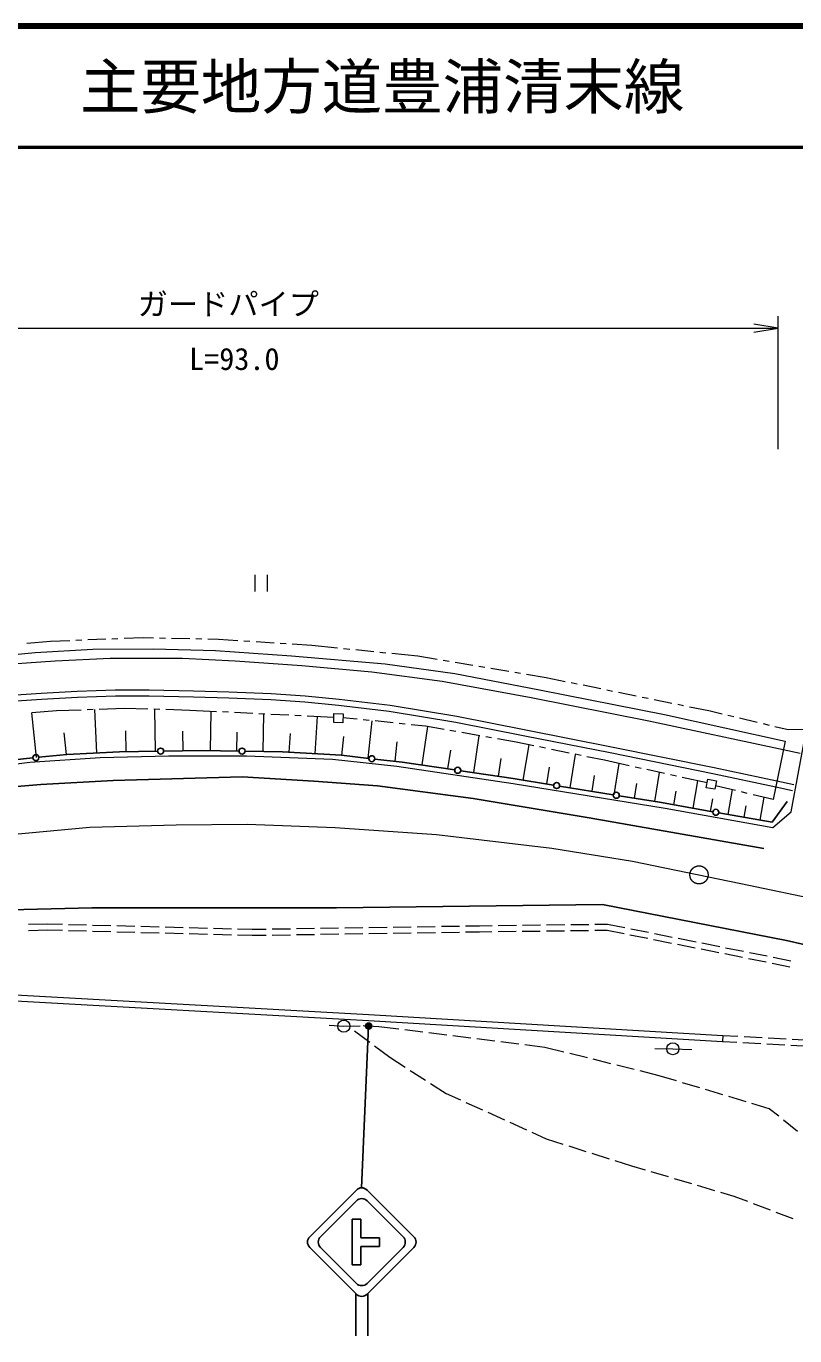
# Model space of a CAD drawing. Units: millimetres, scale not verified. Extents: x 40000 to 680000, y 20000 to 380000.
# Drawn here: x 212278 to 275880, y 271624 to 380000 of the extents above; entities that cross this region are included whole.
import ezdxf
from ezdxf.enums import TextEntityAlignment as Align

# ---------------------------------------------------------------- set-up
doc = ezdxf.new("R2010")
doc.units = ezdxf.units.MM
doc.header["$LTSCALE"] = 1000
doc.header["$PDMODE"] = 32
doc.header["$PDSIZE"] = 500
doc.linetypes.add('CHAIN', pattern=[18.5, 12, -1.5, 3.5, -1.5])
for name, color, linetype, lineweight in [('M-BMK', 2, 'CHAIN', 13), ('M-STR-HTXT', 7, 'Continuous', 13), ('M-STR-STRC', 7, 'Continuous', 25), ('M-TTL', 2, 'Continuous', 140), ('M-TTL-LINE', 7, 'Continuous', 50), ('M-WORK', 1, 'Continuous', 13)]:
    doc.layers.add(name, color=color, linetype=linetype, lineweight=lineweight)
doc.layers.add('M-TTL-TXT', color=7, linetype='Continuous')
doc.styles.add('ＭＳ ゴシック', font='')
doc.styles.get('ＭＳ ゴシック').set_extended_font_data('MS Gothic')

# ---------------------------------------------------------------- blocks, each defined once
blk = doc.blocks.new('open_arrow')
at = {"color": 0, "linetype": 'Continuous', "lineweight": -2}
blk.add_lwpolyline([(7.5, 1.25), (0, 0), (7.5, -1.25)], dxfattribs=at)

msp = doc.modelspace()

# ---------------------------------------------------------------- linework, layer by layer
at = {"layer": 'M-BMK'}
for p, q in [((211311, 313149), (217545, 313709)), ((217545, 313709), (224685, 313922)), ((224685, 313922), (230572, 313975)), ((230572, 313975), (237845, 313682)), ((237845, 313682), (246237, 313096)), ((246237, 313096), (255774, 311977)), ((255774, 311977), (262461, 310911)), ((262461, 310911), (271413, 309046)), ((271413, 309046), (282708, 306702))]:
    msp.add_line(p, q, dxfattribs=at)
msp.add_circle((267953, 309767), 750, dxfattribs=at)
at = {"layer": 'M-STR-HTXT'}
for p, q in [((274500, 345000), (274500, 356000)), ((184619, 355000), (274500, 355000))]:
    msp.add_line(p, q, dxfattribs=at)
at = {"layer": 'M-STR-STRC'}
for p, q in [((213327, 319502), (215636, 319743)), ((215636, 319743), (220005, 319956)), ((220005, 319956), (223152, 320005)), ((223652, 320013), (226799, 320063)), ((226799, 320063), (229892, 320013)), ((230392, 320005), (233485, 319956)), ((233485, 319956), (238361, 319663)), ((210521, 319210), (212830, 319451)), ((238361, 319663), (240630, 319411)), ((241127, 319356), (243396, 319104)), ((243396, 319104), (247744, 318461)), ((213494, 317255), (219488, 317575)), ((219488, 317575), (230157, 317894)), ((230157, 317894), (236072, 317535)), ((248239, 318388), (252587, 317745)), ((252587, 317745), (255920, 317202)), ((209218, 316895), (213494, 317255)), ((236072, 317535), (241347, 317135)), ((241347, 317135), (249259, 316096)), ((256414, 317121), (260855, 316397)), ((249259, 316096), (258850, 314498)), ((261348, 316317), (264682, 315773)), ((264682, 315773), (269098, 314991)), ((274006, 314122), (275258, 315853)), ((258850, 314498), (273316, 311940)), ((269590, 314904), (274006, 314122)), ((190846, 306428), (217700, 307028)), ((217700, 307028), (237960, 307028)), ((237960, 307028), (259959, 307327)), ((259959, 307327), (275184, 304330)), ((275184, 304330), (286386, 301823)), ((240609, 297253), (240028, 283873)), ((239600, 283689), (235735, 279824)), ((240491, 283689), (244355, 279824)), ((236626, 279824), (239600, 282798)), ((240491, 282798), (243464, 279824)), ((239260, 281268), (239260, 277488)), ((239260, 281268), (239966, 281268)), ((239966, 279731), (239966, 281268)), ((241503, 279731), (239966, 279731)), ((241503, 279025), (241503, 279731)), ((235735, 278933), (239600, 275069)), ((236626, 278933), (239600, 275959)), ((241503, 279025), (239966, 279025)), ((239966, 279025), (239966, 277488)), ((244355, 278933), (240491, 275069)), ((240491, 275959), (243464, 278933)), ((239260, 277488), (239966, 277488)), ((239545, 275124), (239545, 271624)), ((240545, 275124), (240545, 271624))]:
    msp.add_line(p, q, dxfattribs=at)
for centre, radius in [((213079, 319477), 250), ((223402, 320009), 250), ((230142, 320009), 250), ((240878, 319383), 250), ((247991, 318424), 250), ((256167, 317161), 250), ((261102, 316357), 250), ((269344, 314948), 250), ((240609, 297253), 250), ((240609, 297253), 200), ((240609, 297253), 150), ((240609, 297253), 100), ((240609, 297253), 50), ((240609, 297253), 20)]:
    msp.add_circle(centre, radius, dxfattribs=at)
for centre, start, end in [((240045, 283243), 45, 135), ((240045, 282352), 44.99985, 135), ((236181, 279379), 135, 225), ((237072, 279379), 135, 225.00005), ((243019, 279379), 315.00011, 44.99984), ((243910, 279379), 315, 45), ((240045, 276405), 225.00005, 315.00011), ((240045, 275514), 225, 315)]:
    msp.add_arc(centre, 630, start, end, dxfattribs=at)
msp.add_point((240609, 297253), dxfattribs=at)
at = {"layer": 'M-TTL'}
msp.add_line((680000, 380000), (40000, 380000), dxfattribs=at)
at = {"layer": 'M-TTL-LINE'}
msp.add_line((40000, 370000), (680000, 370000), dxfattribs=at)
at = {"layer": 'M-WORK'}
for p, q in [((231189, 334607), (231189, 333207)), ((232239, 333207), (232239, 334607)), ((212321, 328948), (214301, 329117)), ((213010, 328172), (217779, 328438)), ((214301, 329117), (215876, 329177)), ((216376, 329196), (216875, 329216)), ((217375, 329235), (218874, 329292)), ((217779, 328438), (222814, 328465)), ((219373, 329311), (219873, 329330)), ((220373, 329350), (221947, 329410)), ((221947, 329410), (222815, 329391)), ((222814, 328465), (227929, 328332)), ((223315, 329381), (223815, 329370)), ((224314, 329359), (225814, 329327)), ((226314, 329317), (226814, 329306)), ((227314, 329295), (228181, 329277)), ((228181, 329277), (229799, 329171)), ((230298, 329138), (230797, 329105)), ((231296, 329073), (232793, 328975)), ((233291, 328942), (233790, 328909)), ((234289, 328877), (235907, 328771)), ((235907, 328771), (238051, 328556)), ((238548, 328506), (239046, 328456)), ((239543, 328406), (241036, 328256)), ((209041, 327772), (213010, 328172)), ((211103, 327232), (214673, 327481)), ((214673, 327481), (219238, 327711)), ((219238, 327711), (225205, 327711)), ((225205, 327711), (229557, 327481)), ((227929, 328332), (234243, 327906)), ((229557, 327481), (235098, 327090)), ((234243, 327906), (241995, 327240)), ((241533, 328206), (242031, 328156)), ((242528, 328106), (244672, 327891)), ((244672, 327891), (246288, 327620)), ((246782, 327537), (247275, 327454)), ((247768, 327372), (249247, 327123)), ((235098, 327090), (240888, 326575)), ((240888, 326575), (246695, 325811)), ((241995, 327240), (247750, 326440)), ((247750, 326440), (254756, 325082)), ((249740, 327040), (250233, 326958)), ((250726, 326875), (252206, 326626)), ((252699, 326544), (253192, 326461)), ((253685, 326378), (255302, 326106)), ((246695, 325811), (254066, 324444)), ((255302, 326106), (256884, 325784)), ((257374, 325684), (257864, 325584)), ((258354, 325484), (259824, 325184)), ((211026, 324644), (213517, 324804)), ((211062, 324146), (213548, 324305)), ((213517, 324804), (216491, 324983)), ((213548, 324305), (216514, 324483)), ((216491, 324983), (219651, 325090)), ((216514, 324483), (219658, 324590)), ((219651, 325090), (222453, 325072)), ((219658, 324590), (222446, 324572)), ((222446, 324572), (226123, 324501)), ((222453, 325072), (226135, 325001)), ((226123, 324501), (229035, 324412)), ((226135, 325001), (229053, 324912)), ((229035, 324412), (232534, 324270)), ((229053, 324912), (232560, 324769)), ((232534, 324270), (235323, 324092)), ((232560, 324769), (235364, 324591)), ((235323, 324092), (238111, 323808)), ((235364, 324591), (238166, 324305)), ((238166, 324305), (242390, 323806)), ((254066, 324444), (263799, 322525)), ((254756, 325082), (265093, 323030)), ((260314, 325084), (260804, 324984)), ((261293, 324884), (262763, 324585)), ((263253, 324485), (263743, 324385)), ((264233, 324285), (265703, 323985)), ((214782, 323331), (212733, 323165)), ((213119, 319481), (212735, 323165)), ((216830, 323409), (214782, 323331)), ((217829, 323447), (217330, 323428)), ((218130, 319865), (217955, 323451)), ((220377, 323544), (218329, 323466)), ((222345, 323486), (220377, 323544)), ((223344, 323456), (222844, 323471)), ((222980, 320003), (222926, 323469)), ((225812, 323384), (223844, 323442)), ((228028, 323274), (225812, 323384)), ((227528, 320051), (227579, 323299)), ((229026, 323225), (228527, 323250)), ((231024, 323126), (229526, 323200)), ((232023, 323077), (231523, 323102)), ((231880, 319982), (231930, 323091)), ((234020, 322978), (232522, 323052)), ((237721, 322368), (237744, 323114)), ((237744, 323114), (238502, 323090)), ((238111, 323808), (242320, 323311)), ((238502, 323090), (238479, 322345)), ((242320, 323311), (247826, 322405)), ((242390, 323806), (247915, 322897)), ((265093, 323030), (275070, 320832)), ((266193, 323885), (266682, 323785)), ((267172, 323685), (268755, 323362)), ((268755, 323362), (269857, 323099)), ((270343, 322983), (270829, 322867)), ((235019, 322929), (234520, 322954)), ((237734, 322795), (235518, 322904)), ((236201, 319793), (236386, 322877)), ((238479, 322345), (237721, 322368)), ((239664, 322656), (238492, 322776)), ((240659, 322555), (240162, 322605)), ((240565, 319418), (240911, 322529)), ((242649, 322351), (241156, 322504)), ((243643, 322249), (243146, 322300)), ((245313, 322078), (244141, 322198)), ((245035, 318861), (245505, 322044)), ((246853, 321805), (245313, 322078)), ((247826, 322405), (253527, 321286)), ((247915, 322897), (253624, 321777)), ((263799, 322525), (274930, 320150)), ((271316, 322751), (272775, 322402)), ((273261, 322286), (273747, 322170)), ((274234, 322054), (275335, 321791)), ((215619, 319741), (215433, 321527)), ((220554, 319965), (220527, 321698)), ((225254, 320038), (225228, 321662)), ((229704, 320016), (229729, 321571)), ((234042, 319923), (234135, 321465)), ((238388, 319660), (238561, 321215)), ((247838, 321631), (247346, 321718)), ((249807, 321282), (248330, 321543)), ((249319, 318228), (249771, 321288)), ((250792, 321107), (250300, 321194)), ((252825, 320746), (251284, 321020)), ((253527, 321286), (260613, 319883)), ((253624, 321777), (260712, 320373)), ((275070, 320832), (274084, 316010)), ((275335, 321791), (276854, 321817)), ((275587, 314977), (276854, 321817)), ((242804, 319169), (242981, 320768)), ((247177, 318545), (247403, 320075)), ((254271, 320451), (252825, 320746)), ((253413, 317610), (253888, 320529)), ((255250, 320251), (254760, 320351)), ((257210, 319850), (255740, 320151)), ((257282, 316980), (257733, 319743)), ((258190, 319650), (257700, 319750)), ((260613, 319883), (269103, 318160)), ((260712, 320373), (269205, 318650)), ((274930, 320150), (276318, 319853)), ((205655, 318227), (212568, 319093)), ((212568, 319093), (218402, 319492)), ((218402, 319492), (224077, 319612)), ((224077, 319612), (230511, 319612)), ((230511, 319612), (237624, 319332)), ((237624, 319332), (242939, 318773)), ((242939, 318773), (252569, 317334)), ((251367, 317925), (251583, 319388)), ((255347, 317295), (255573, 318677)), ((260125, 319255), (258679, 319550)), ((262176, 318800), (260125, 319255)), ((260919, 316387), (261343, 318985)), ((263153, 318584), (262664, 318692)), ((269205, 318650), (274402, 317543)), ((259101, 316683), (259313, 317982)), ((265105, 318152), (263641, 318476)), ((264291, 315837), (264683, 318245)), ((266082, 317936), (265593, 318044)), ((268621, 317373), (266570, 317827)), ((267456, 315282), (267857, 317542)), ((268551, 316982), (268678, 317689)), ((268678, 317689), (269400, 317559)), ((269103, 318160), (274297, 317054)), ((269400, 317559), (269273, 316852)), ((274401, 317543), (275794, 317247)), ((252569, 317334), (265157, 315296)), ((262605, 316112), (262801, 317316)), ((265874, 315562), (266074, 316693)), ((269273, 316852), (268551, 316982)), ((270974, 316745), (269324, 317134)), ((270367, 314766), (270736, 316846)), ((271947, 316515), (271461, 316630)), ((274297, 317054), (275690, 316758)), ((268912, 315024), (269096, 316064)), ((271694, 314531), (271862, 315479)), ((274084, 316010), (272434, 316400)), ((273021, 314296), (273357, 316192)), ((265157, 315296), (274068, 313698)), ((274068, 313698), (275587, 314977)), ((212455, 305677), (214063, 305719)), ((214063, 305719), (215274, 305687)), ((215774, 305674), (217273, 305634)), ((253340, 305604), (254840, 305623)), ((255340, 305629), (256839, 305648)), ((257339, 305655), (258839, 305673)), ((259339, 305680), (260391, 305693)), ((260391, 305693), (261820, 305408)), ((212462, 305177), (214063, 305219)), ((214063, 305219), (215273, 305187)), ((215772, 305174), (217272, 305133)), ((217772, 305120), (219271, 305080)), ((217773, 305620), (219272, 305580)), ((219771, 305066), (221270, 305026)), ((219772, 305567), (221272, 305526)), ((221770, 305013), (223270, 304973)), ((221772, 305513), (223271, 305473)), ((223769, 304959), (225269, 304919)), ((223771, 305460), (225270, 305419)), ((225769, 304906), (227268, 304866)), ((225770, 305406), (227270, 305366)), ((227768, 304852), (229267, 304812)), ((227769, 305353), (229269, 305312)), ((229767, 304799), (230977, 304766)), ((229769, 305299), (230980, 305267)), ((230977, 304766), (232137, 304785)), ((230980, 305267), (232135, 305285)), ((232635, 305292), (234135, 305316)), ((232637, 304792), (234137, 304816)), ((234635, 305324), (236134, 305347)), ((234637, 304824), (236137, 304847)), ((236634, 305355), (238134, 305378)), ((236637, 304855), (238136, 304878)), ((238634, 305386), (240134, 305409)), ((238636, 304886), (240136, 304909)), ((240634, 305417), (242134, 305440)), ((240636, 304917), (242136, 304940)), ((242634, 305448), (244133, 305472)), ((242636, 304948), (244136, 304972)), ((244633, 305479), (246133, 305503)), ((244636, 304979), (246135, 305003)), ((246633, 305510), (248133, 305534)), ((246635, 305010), (248135, 305034)), ((248633, 305542), (249788, 305560)), ((248635, 305042), (249795, 305060)), ((249788, 305560), (250840, 305573)), ((249795, 305060), (250820, 305073)), ((251320, 305079), (252820, 305098)), ((251340, 305579), (252840, 305598)), ((253320, 305104), (254820, 305123)), ((255320, 305129), (256820, 305148)), ((257320, 305154), (258820, 305173)), ((259320, 305179), (260345, 305192)), ((260345, 305192), (261746, 304912)), ((262236, 304815), (263707, 304521)), ((262310, 305310), (263781, 305016)), ((264271, 304918), (265742, 304624)), ((264198, 304423), (265669, 304129)), ((266159, 304031), (267630, 303737)), ((266233, 304526), (267704, 304233)), ((268120, 303640), (269591, 303346)), ((268194, 304135), (269665, 303841)), ((270155, 303743), (271626, 303449)), ((270081, 303248), (271552, 302954)), ((272043, 302856), (273514, 302563)), ((272117, 303351), (273588, 303058)), ((274004, 302465), (275475, 302171)), ((274078, 302960), (275549, 302666)), ((200565, 300457), (240641, 298223)), ((200538, 299957), (240612, 297724)), ((240641, 298223), (269934, 296473)), ((237357, 297336), (238565, 297247)), ((238565, 297247), (239915, 297265)), ((241446, 297199), (240155, 297282)), ((240612, 297724), (269904, 295974)), ((243114, 296992), (241446, 297199)), ((239457, 296854), (240709, 295912)), ((245098, 296747), (243610, 296931)), ((247083, 296501), (245595, 296685)), ((249068, 296255), (247579, 296439)), ((251053, 296009), (249564, 296194)), ((253038, 295764), (251549, 295948)), ((269934, 296473), (269904, 295974)), ((269904, 295974), (271070, 295914)), ((269930, 296473), (271178, 296409)), ((271569, 295888), (273067, 295811)), ((271677, 296384), (273175, 296306)), ((273675, 296281), (275173, 296204)), ((275672, 296178), (277170, 296101)), ((241109, 295612), (242361, 294670)), ((255202, 295496), (253534, 295702)), ((256776, 295105), (255202, 295496)), ((258717, 294624), (257261, 294985)), ((264308, 295397), (265782, 295379)), ((265782, 295379), (267362, 295326)), ((273566, 295786), (275064, 295709)), ((275564, 295683), (277062, 295606)), ((242361, 294670), (243639, 293852)), ((260658, 294143), (259202, 294504)), ((262599, 293662), (261144, 294023)), ((244060, 293582), (245323, 292774)), ((264659, 293151), (263085, 293542)), ((266103, 292717), (264659, 293151)), ((245745, 292504), (247023, 291686)), ((247023, 291686), (248205, 291150)), ((268018, 292140), (266581, 292572)), ((269933, 291563), (268496, 291996)), ((248661, 290943), (250027, 290324)), ((271848, 290986), (270411, 291419)), ((273770, 290407), (272327, 290842)), ((250482, 290118), (251849, 289498)), ((274550, 289787), (273770, 290407)), ((276115, 288542), (274941, 289476)), ((252304, 289292), (253670, 288672)), ((254125, 288466), (255308, 287930)), ((255308, 287930), (256693, 287491)), ((257170, 287340), (258600, 286886)), ((259076, 286735), (260506, 286282)), ((260983, 286131), (262368, 285692)), ((262368, 285692), (263487, 285361)), ((263967, 285219), (265405, 284794)), ((265885, 284652), (267323, 284227)), ((267803, 284085), (269241, 283660)), ((269720, 283519), (270840, 283188)), ((270840, 283188), (271975, 282753)), ((272442, 282574), (273843, 282038)), ((274310, 281860), (275711, 281323))]:
    msp.add_line(p, q, dxfattribs=at)
for centre in [(238565, 297247), (265782, 295379)]:
    msp.add_circle(centre, 500, dxfattribs=at)

# ---------------------------------------------------------------- block references
at = {"layer": 'M-STR-HTXT', "xscale": 267, "yscale": 267, "rotation": 180}
msp.add_blockref('open_arrow', (274500, 355000), dxfattribs=at)

# ---------------------------------------------------------------- texts
at = {"layer": 'M-STR-HTXT', "style": 'ＭＳ ゴシック'}
msp.add_text('ガードパイプ', height=1833, dxfattribs=at).set_placement((229000, 357000), align=Align.MIDDLE_CENTER)
msp.add_text('L=93.0', height=1833, dxfattribs=at).set_placement((229500, 351000), align=Align.BOTTOM_CENTER)
at = {"layer": 'M-TTL-TXT', "style": 'ＭＳ ゴシック'}
msp.add_text('主要地方道豊浦清末線', height=3666, dxfattribs=at).set_placement((216734, 375000), align=Align.MIDDLE_LEFT)

doc.saveas('drawing.dxf')
